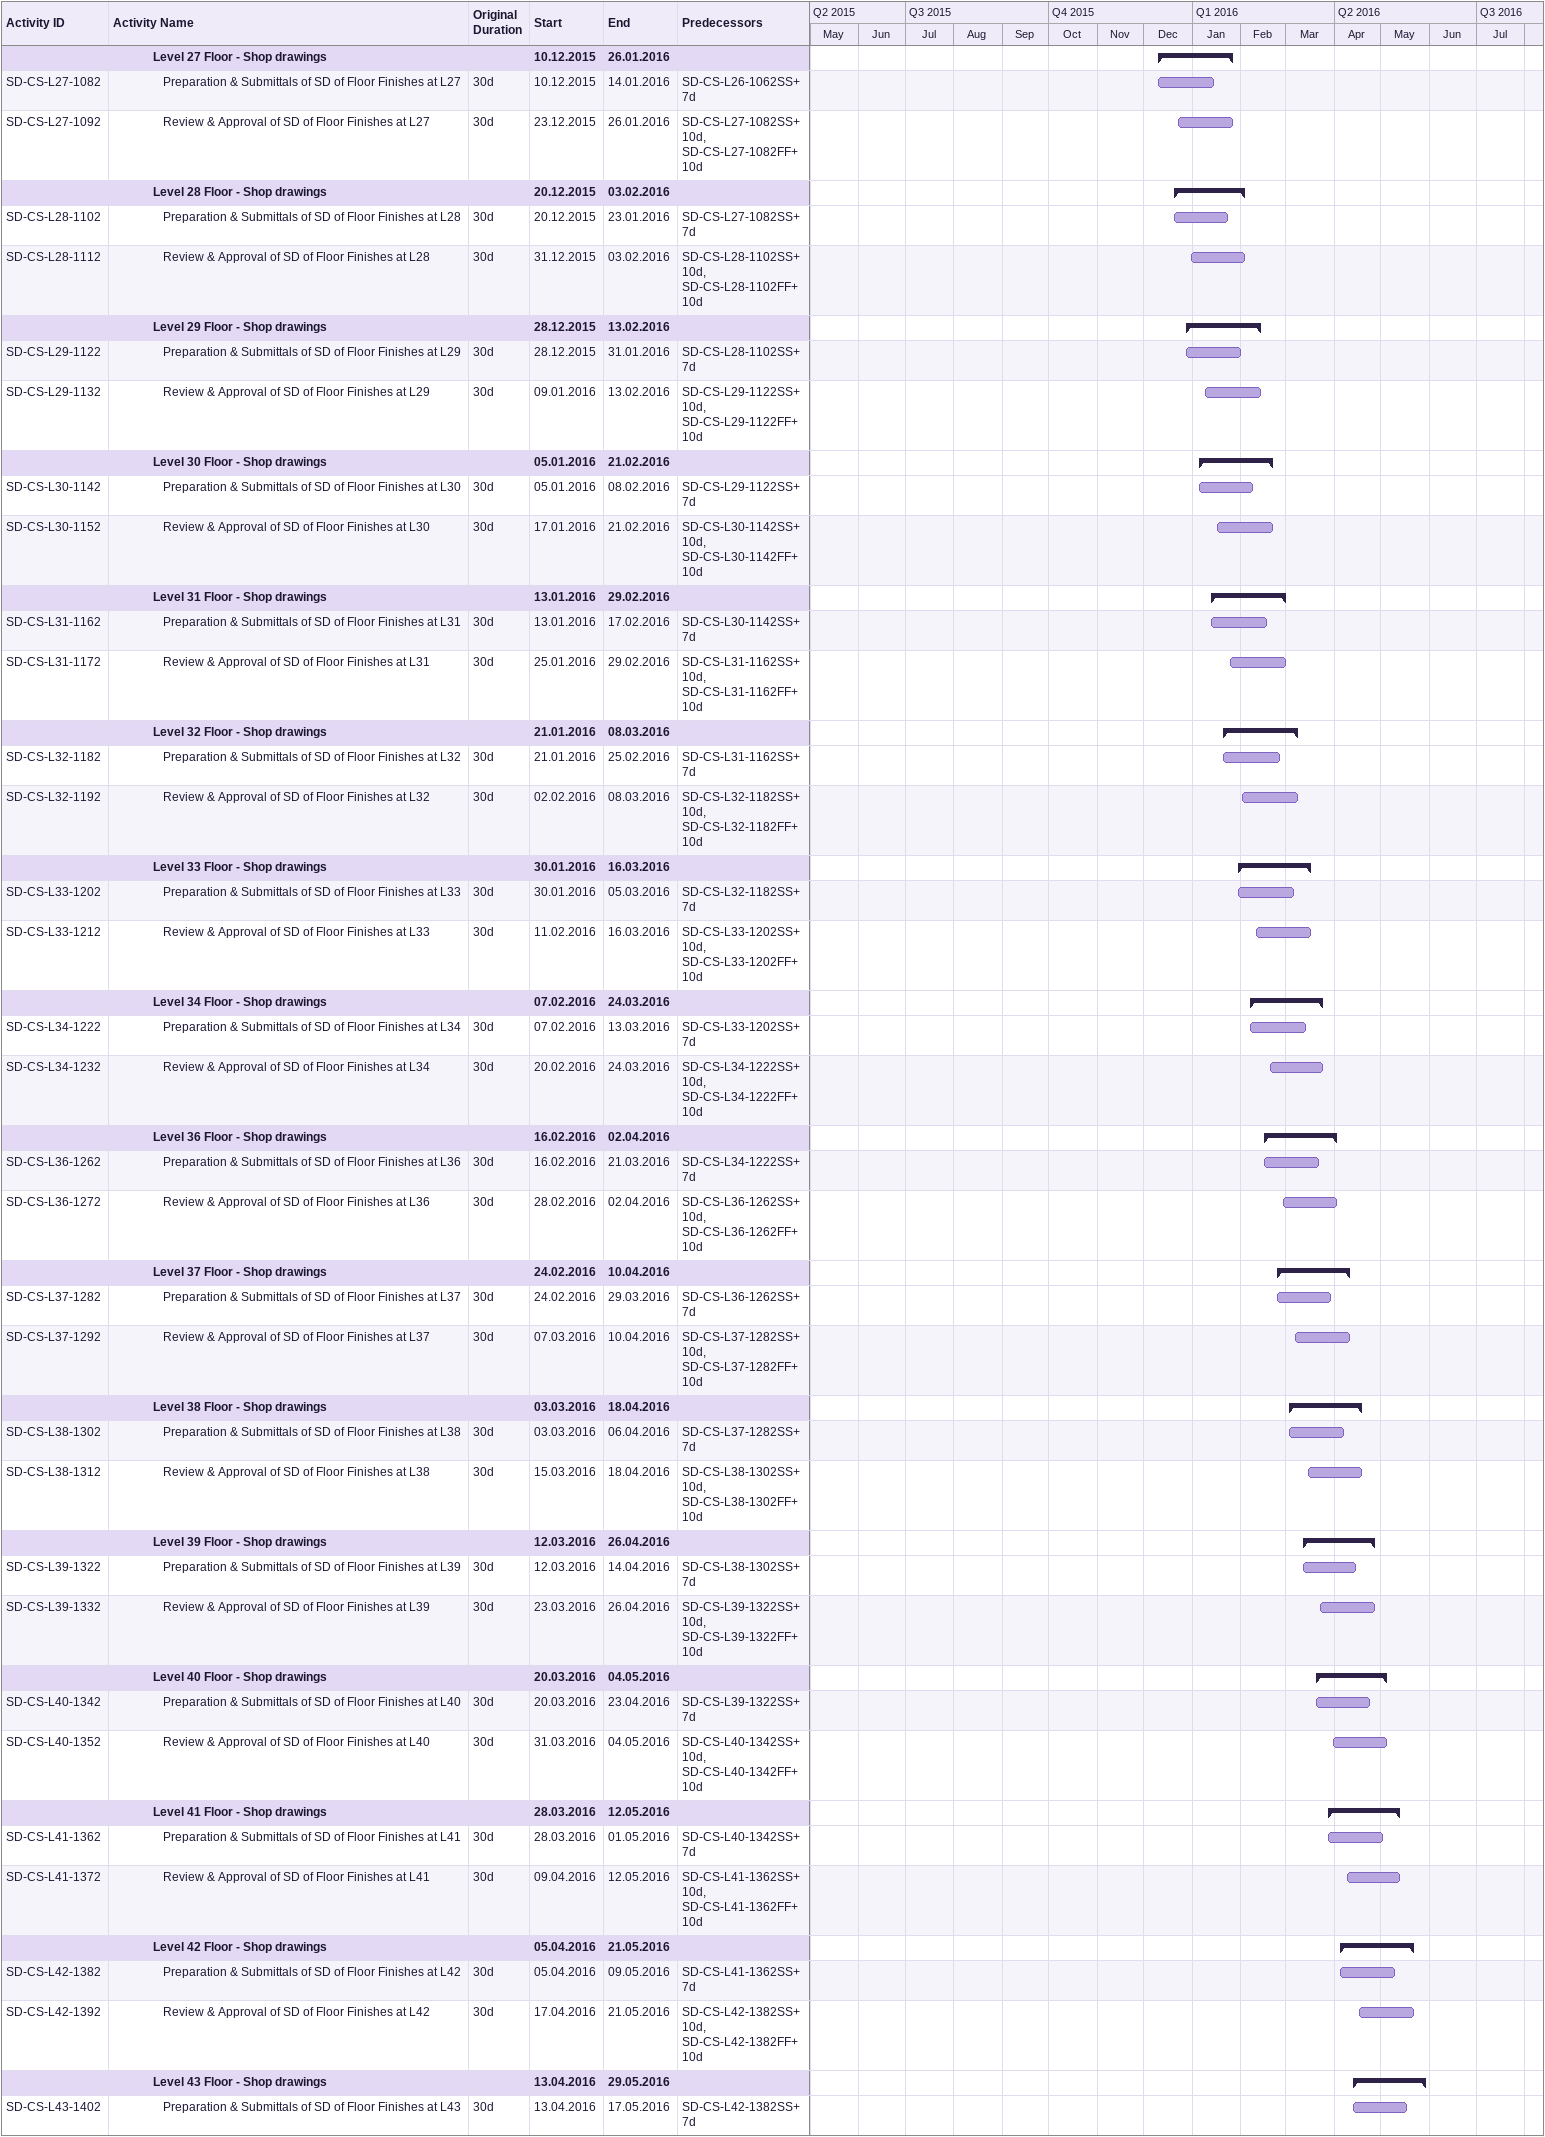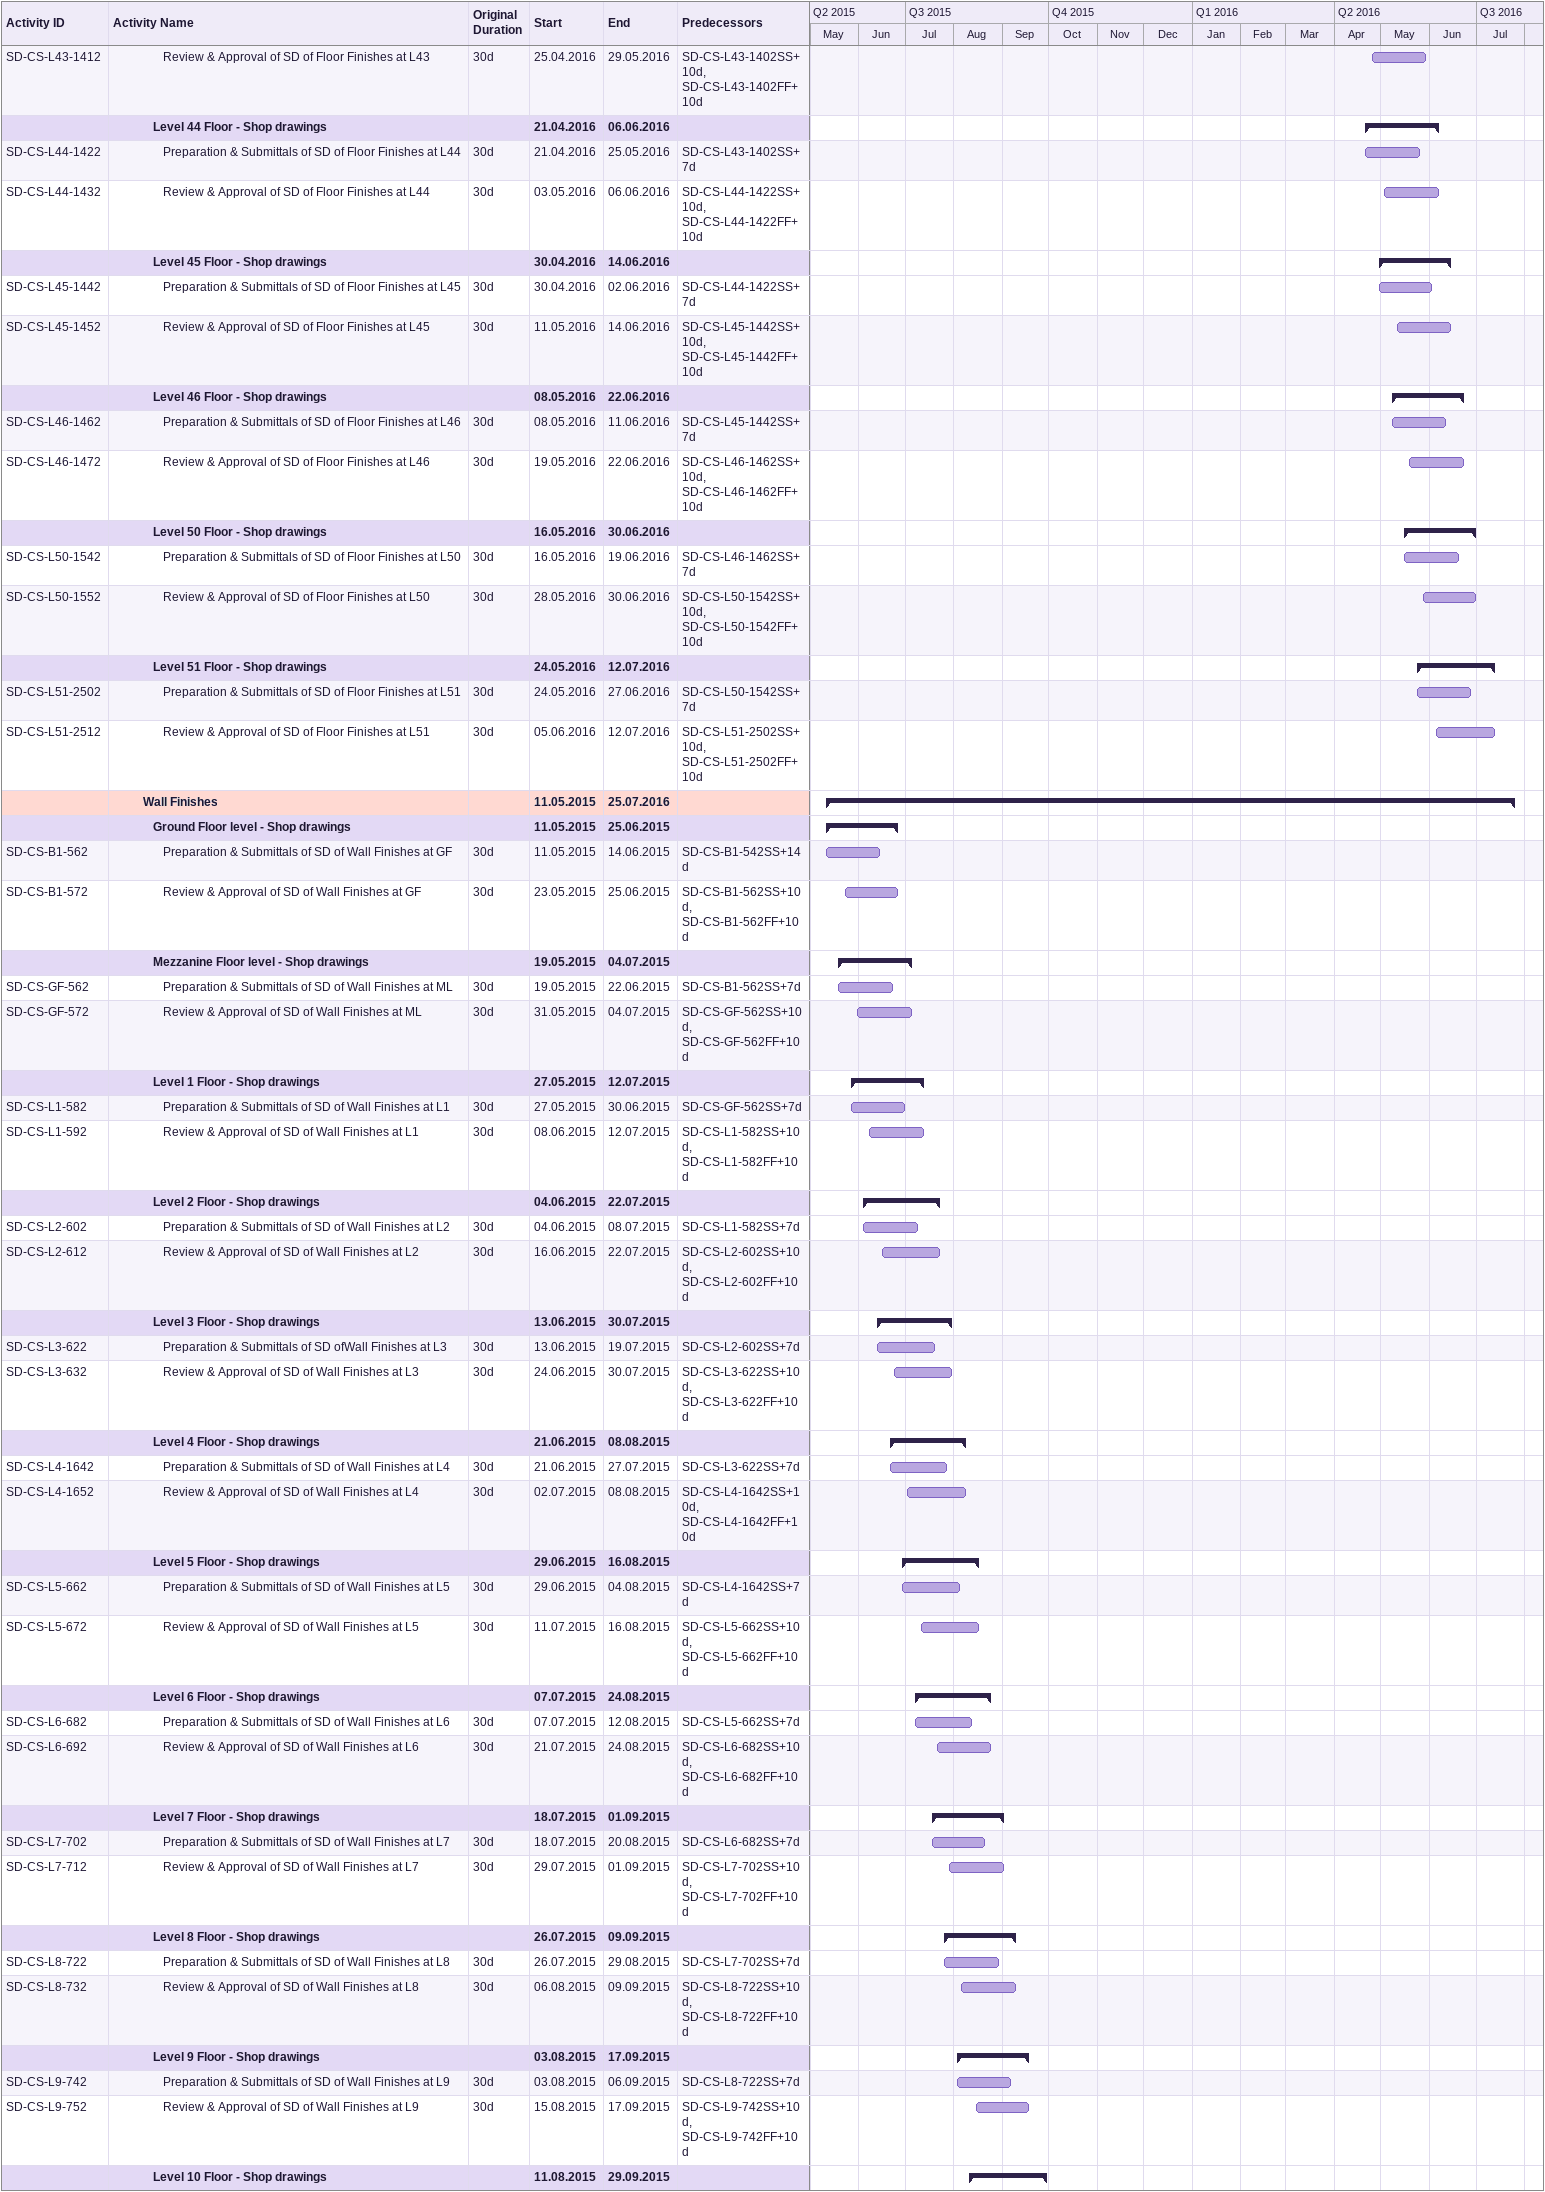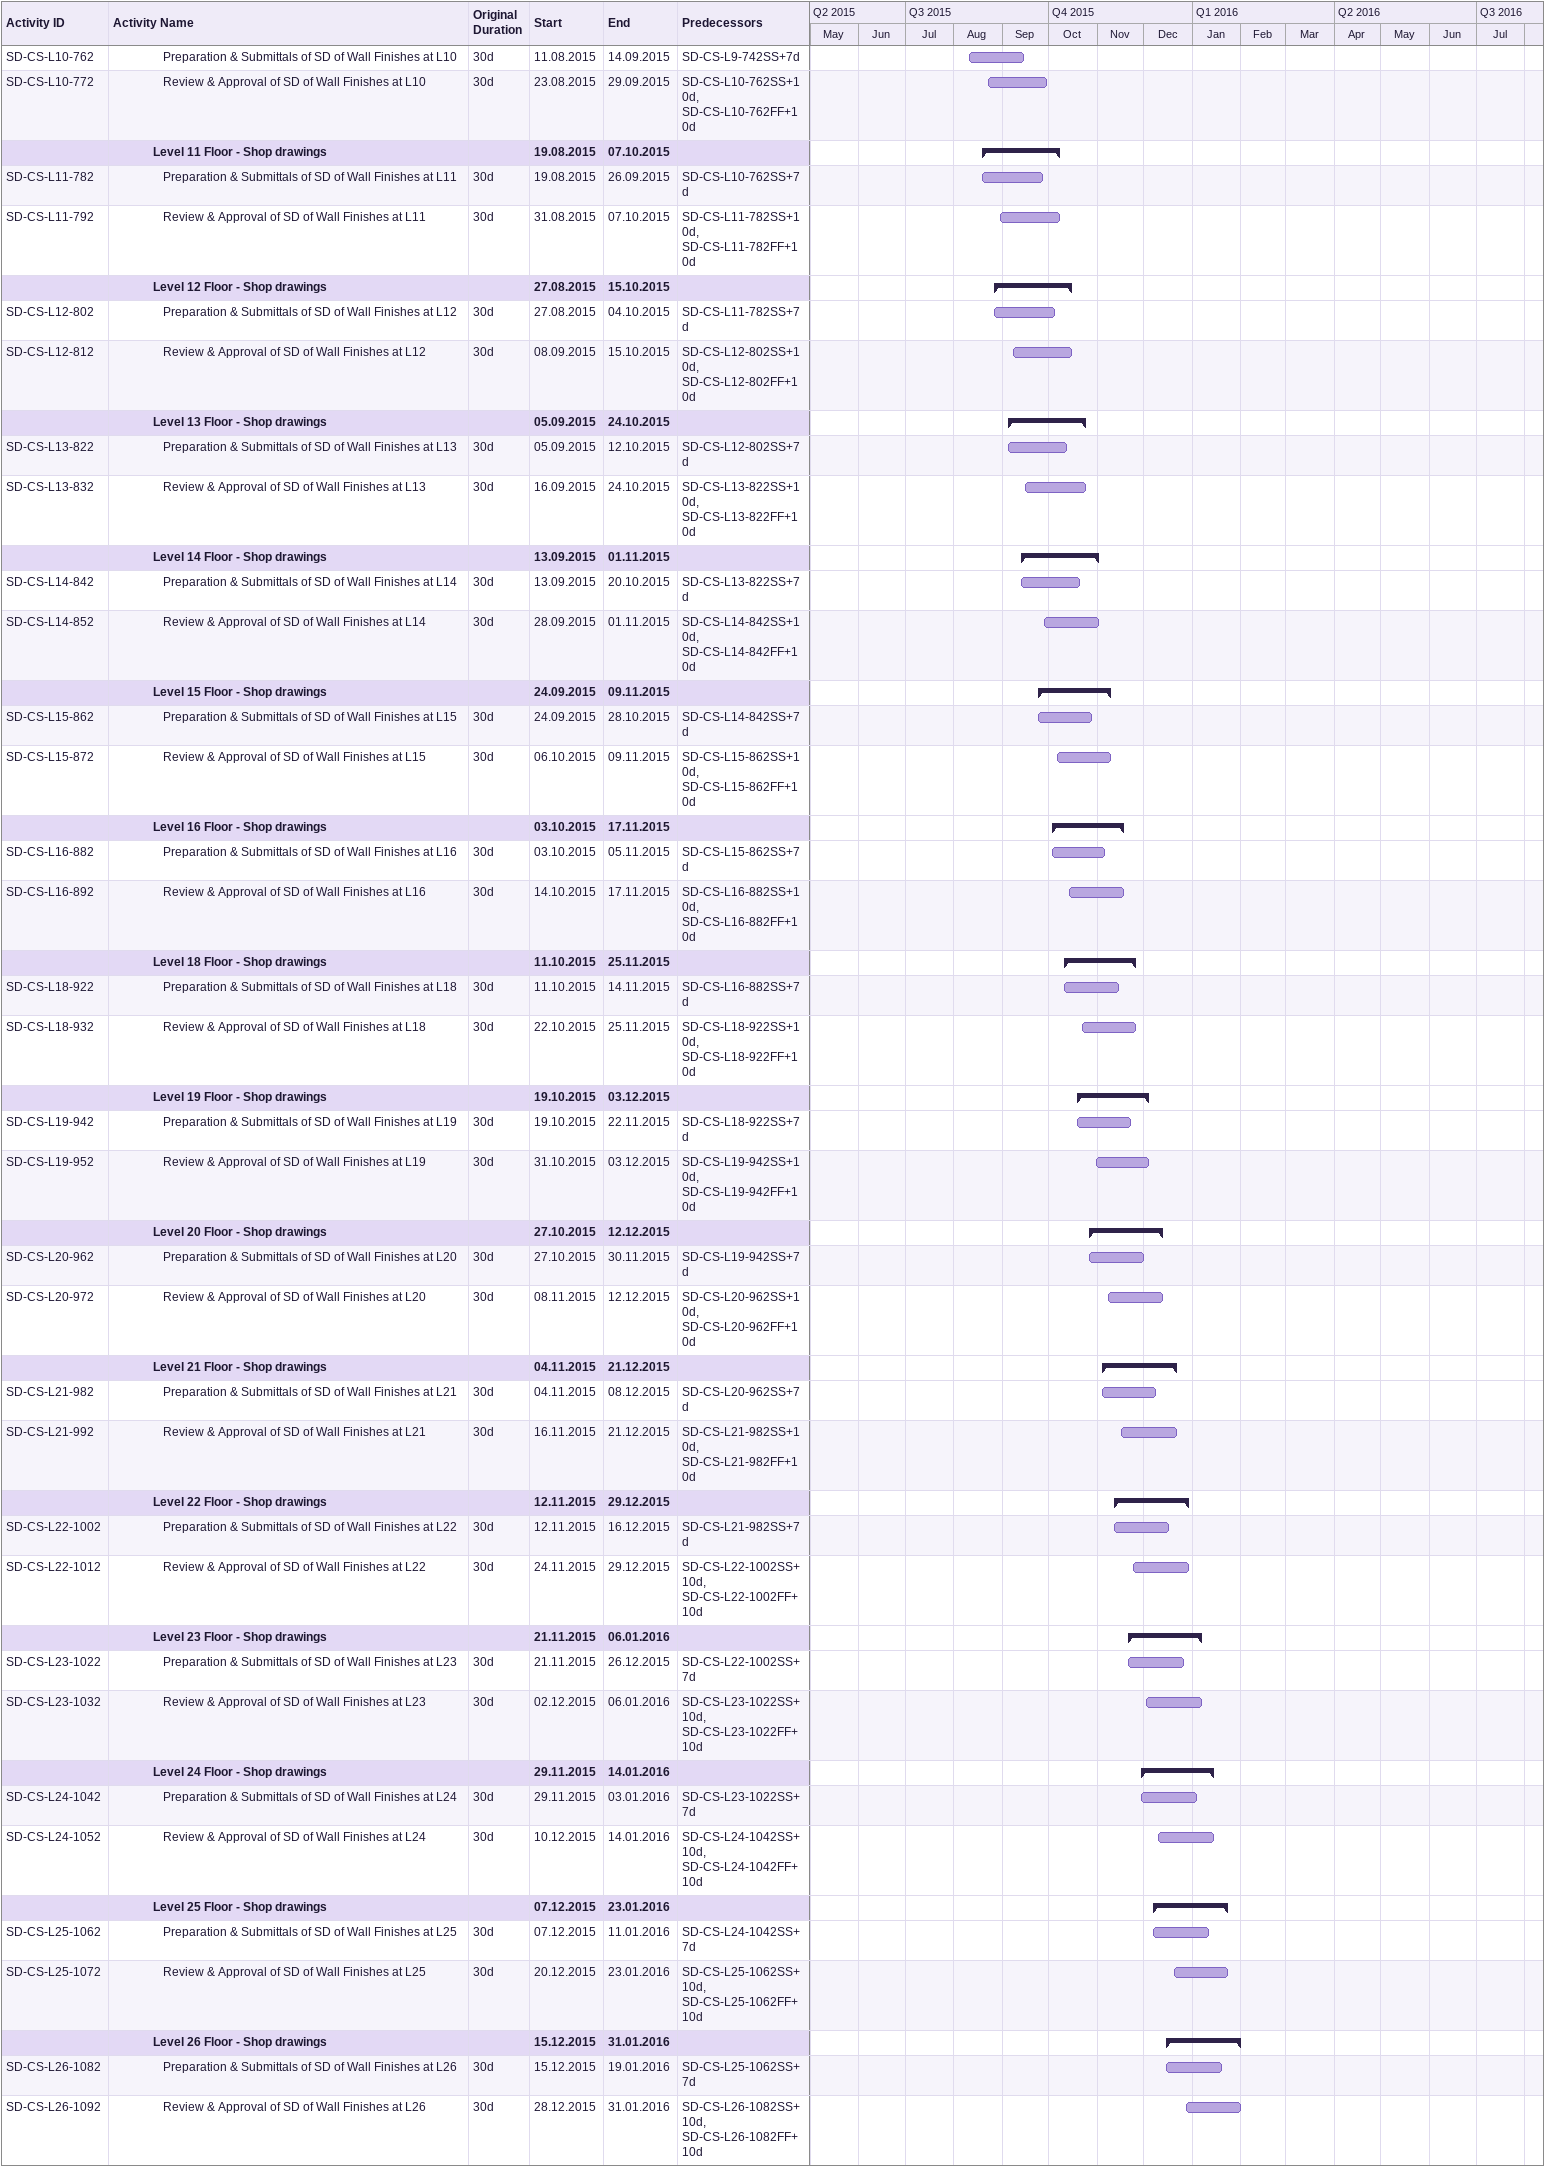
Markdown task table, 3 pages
| ID | Level | Task | Original duration | Start | Finish | Predecessors |
|---|---|---|---|---|---|---|
|  | 5 | **Level 27 Floor - Shop drawings** |  | 2015-12-10 | 2016-01-26 |  |
| SD-CS-L27-1082 | 6 | Preparation & Submittals of SD of Floor Finishes at L27 | 30d | 2015-12-10 | 2016-01-14 | SD-CS-L26-1062SS+7d |
| SD-CS-L27-1092 | 6 | Review & Approval of SD of Floor Finishes at L27 | 30d | 2015-12-23 | 2016-01-26 | SD-CS-L27-1082SS+10d, SD-CS-L27-1082FF+10d |
|  | 5 | **Level 28 Floor - Shop drawings** |  | 2015-12-20 | 2016-02-03 |  |
| SD-CS-L28-1102 | 6 | Preparation & Submittals of SD of Floor Finishes at L28 | 30d | 2015-12-20 | 2016-01-23 | SD-CS-L27-1082SS+7d |
| SD-CS-L28-1112 | 6 | Review & Approval of SD of Floor Finishes at L28 | 30d | 2015-12-31 | 2016-02-03 | SD-CS-L28-1102SS+10d, SD-CS-L28-1102FF+10d |
|  | 5 | **Level 29 Floor - Shop drawings** |  | 2015-12-28 | 2016-02-13 |  |
| SD-CS-L29-1122 | 6 | Preparation & Submittals of SD of Floor Finishes at L29 | 30d | 2015-12-28 | 2016-01-31 | SD-CS-L28-1102SS+7d |
| SD-CS-L29-1132 | 6 | Review & Approval of SD of Floor Finishes at L29 | 30d | 2016-01-09 | 2016-02-13 | SD-CS-L29-1122SS+10d, SD-CS-L29-1122FF+10d |
|  | 5 | **Level 30 Floor - Shop drawings** |  | 2016-01-05 | 2016-02-21 |  |
| SD-CS-L30-1142 | 6 | Preparation & Submittals of SD of Floor Finishes at L30 | 30d | 2016-01-05 | 2016-02-08 | SD-CS-L29-1122SS+7d |
| SD-CS-L30-1152 | 6 | Review & Approval of SD of Floor Finishes at L30 | 30d | 2016-01-17 | 2016-02-21 | SD-CS-L30-1142SS+10d, SD-CS-L30-1142FF+10d |
|  | 5 | **Level 31 Floor - Shop drawings** |  | 2016-01-13 | 2016-02-29 |  |
| SD-CS-L31-1162 | 6 | Preparation & Submittals of SD of Floor Finishes at L31 | 30d | 2016-01-13 | 2016-02-17 | SD-CS-L30-1142SS+7d |
| SD-CS-L31-1172 | 6 | Review & Approval of SD of Floor Finishes at L31 | 30d | 2016-01-25 | 2016-02-29 | SD-CS-L31-1162SS+10d, SD-CS-L31-1162FF+10d |
|  | 5 | **Level 32 Floor - Shop drawings** |  | 2016-01-21 | 2016-03-08 |  |
| SD-CS-L32-1182 | 6 | Preparation & Submittals of SD of Floor Finishes at L32 | 30d | 2016-01-21 | 2016-02-25 | SD-CS-L31-1162SS+7d |
| SD-CS-L32-1192 | 6 | Review & Approval of SD of Floor Finishes at L32 | 30d | 2016-02-02 | 2016-03-08 | SD-CS-L32-1182SS+10d, SD-CS-L32-1182FF+10d |
|  | 5 | **Level 33 Floor - Shop drawings** |  | 2016-01-30 | 2016-03-16 |  |
| SD-CS-L33-1202 | 6 | Preparation & Submittals of SD of Floor Finishes at L33 | 30d | 2016-01-30 | 2016-03-05 | SD-CS-L32-1182SS+7d |
| SD-CS-L33-1212 | 6 | Review & Approval of SD of Floor Finishes at L33 | 30d | 2016-02-11 | 2016-03-16 | SD-CS-L33-1202SS+10d, SD-CS-L33-1202FF+10d |
|  | 5 | **Level 34 Floor - Shop drawings** |  | 2016-02-07 | 2016-03-24 |  |
| SD-CS-L34-1222 | 6 | Preparation & Submittals of SD of Floor Finishes at L34 | 30d | 2016-02-07 | 2016-03-13 | SD-CS-L33-1202SS+7d |
| SD-CS-L34-1232 | 6 | Review & Approval of SD of Floor Finishes at L34 | 30d | 2016-02-20 | 2016-03-24 | SD-CS-L34-1222SS+10d, SD-CS-L34-1222FF+10d |
|  | 5 | **Level 36 Floor - Shop drawings** |  | 2016-02-16 | 2016-04-02 |  |
| SD-CS-L36-1262 | 6 | Preparation & Submittals of SD of Floor Finishes at L36 | 30d | 2016-02-16 | 2016-03-21 | SD-CS-L34-1222SS+7d |
| SD-CS-L36-1272 | 6 | Review & Approval of SD of Floor Finishes at L36 | 30d | 2016-02-28 | 2016-04-02 | SD-CS-L36-1262SS+10d, SD-CS-L36-1262FF+10d |
|  | 5 | **Level 37 Floor - Shop drawings** |  | 2016-02-24 | 2016-04-10 |  |
| SD-CS-L37-1282 | 6 | Preparation & Submittals of SD of Floor Finishes at L37 | 30d | 2016-02-24 | 2016-03-29 | SD-CS-L36-1262SS+7d |
| SD-CS-L37-1292 | 6 | Review & Approval of SD of Floor Finishes at L37 | 30d | 2016-03-07 | 2016-04-10 | SD-CS-L37-1282SS+10d, SD-CS-L37-1282FF+10d |
|  | 5 | **Level 38 Floor - Shop drawings** |  | 2016-03-03 | 2016-04-18 |  |
| SD-CS-L38-1302 | 6 | Preparation & Submittals of SD of Floor Finishes at L38 | 30d | 2016-03-03 | 2016-04-06 | SD-CS-L37-1282SS+7d |
| SD-CS-L38-1312 | 6 | Review & Approval of SD of Floor Finishes at L38 | 30d | 2016-03-15 | 2016-04-18 | SD-CS-L38-1302SS+10d, SD-CS-L38-1302FF+10d |
|  | 5 | **Level 39 Floor - Shop drawings** |  | 2016-03-12 | 2016-04-26 |  |
| SD-CS-L39-1322 | 6 | Preparation & Submittals of SD of Floor Finishes at L39 | 30d | 2016-03-12 | 2016-04-14 | SD-CS-L38-1302SS+7d |
| SD-CS-L39-1332 | 6 | Review & Approval of SD of Floor Finishes at L39 | 30d | 2016-03-23 | 2016-04-26 | SD-CS-L39-1322SS+10d, SD-CS-L39-1322FF+10d |
|  | 5 | **Level 40 Floor - Shop drawings** |  | 2016-03-20 | 2016-05-04 |  |
| SD-CS-L40-1342 | 6 | Preparation & Submittals of SD of Floor Finishes at L40 | 30d | 2016-03-20 | 2016-04-23 | SD-CS-L39-1322SS+7d |
| SD-CS-L40-1352 | 6 | Review & Approval of SD of Floor Finishes at L40 | 30d | 2016-03-31 | 2016-05-04 | SD-CS-L40-1342SS+10d, SD-CS-L40-1342FF+10d |
|  | 5 | **Level 41 Floor - Shop drawings** |  | 2016-03-28 | 2016-05-12 |  |
| SD-CS-L41-1362 | 6 | Preparation & Submittals of SD of Floor Finishes at L41 | 30d | 2016-03-28 | 2016-05-01 | SD-CS-L40-1342SS+7d |
| SD-CS-L41-1372 | 6 | Review & Approval of SD of Floor Finishes at L41 | 30d | 2016-04-09 | 2016-05-12 | SD-CS-L41-1362SS+10d, SD-CS-L41-1362FF+10d |
|  | 5 | **Level 42 Floor - Shop drawings** |  | 2016-04-05 | 2016-05-21 |  |
| SD-CS-L42-1382 | 6 | Preparation & Submittals of SD of Floor Finishes at L42 | 30d | 2016-04-05 | 2016-05-09 | SD-CS-L41-1362SS+7d |
| SD-CS-L42-1392 | 6 | Review & Approval of SD of Floor Finishes at L42 | 30d | 2016-04-17 | 2016-05-21 | SD-CS-L42-1382SS+10d, SD-CS-L42-1382FF+10d |
|  | 5 | **Level 43 Floor - Shop drawings** |  | 2016-04-13 | 2016-05-29 |  |
| SD-CS-L43-1402 | 6 | Preparation & Submittals of SD of Floor Finishes at L43 | 30d | 2016-04-13 | 2016-05-17 | SD-CS-L42-1382SS+7d |
| SD-CS-L43-1412 | 6 | Review & Approval of SD of Floor Finishes at L43 | 30d | 2016-04-25 | 2016-05-29 | SD-CS-L43-1402SS+10d, SD-CS-L43-1402FF+10d |
|  | 5 | **Level 44 Floor - Shop drawings** |  | 2016-04-21 | 2016-06-06 |  |
| SD-CS-L44-1422 | 6 | Preparation & Submittals of SD of Floor Finishes at L44 | 30d | 2016-04-21 | 2016-05-25 | SD-CS-L43-1402SS+7d |
| SD-CS-L44-1432 | 6 | Review & Approval of SD of Floor Finishes at L44 | 30d | 2016-05-03 | 2016-06-06 | SD-CS-L44-1422SS+10d, SD-CS-L44-1422FF+10d |
|  | 5 | **Level 45 Floor - Shop drawings** |  | 2016-04-30 | 2016-06-14 |  |
| SD-CS-L45-1442 | 6 | Preparation & Submittals of SD of Floor Finishes at L45 | 30d | 2016-04-30 | 2016-06-02 | SD-CS-L44-1422SS+7d |
| SD-CS-L45-1452 | 6 | Review & Approval of SD of Floor Finishes at L45 | 30d | 2016-05-11 | 2016-06-14 | SD-CS-L45-1442SS+10d, SD-CS-L45-1442FF+10d |
|  | 5 | **Level 46 Floor - Shop drawings** |  | 2016-05-08 | 2016-06-22 |  |
| SD-CS-L46-1462 | 6 | Preparation & Submittals of SD of Floor Finishes at L46 | 30d | 2016-05-08 | 2016-06-11 | SD-CS-L45-1442SS+7d |
| SD-CS-L46-1472 | 6 | Review & Approval of SD of Floor Finishes at L46 | 30d | 2016-05-19 | 2016-06-22 | SD-CS-L46-1462SS+10d, SD-CS-L46-1462FF+10d |
|  | 5 | **Level 50 Floor - Shop drawings** |  | 2016-05-16 | 2016-06-30 |  |
| SD-CS-L50-1542 | 6 | Preparation & Submittals of SD of Floor Finishes at L50 | 30d | 2016-05-16 | 2016-06-19 | SD-CS-L46-1462SS+7d |
| SD-CS-L50-1552 | 6 | Review & Approval of SD of Floor Finishes at L50 | 30d | 2016-05-28 | 2016-06-30 | SD-CS-L50-1542SS+10d, SD-CS-L50-1542FF+10d |
|  | 5 | **Level 51 Floor - Shop drawings** |  | 2016-05-24 | 2016-07-12 |  |
| SD-CS-L51-2502 | 6 | Preparation & Submittals of SD of Floor Finishes at L51 | 30d | 2016-05-24 | 2016-06-27 | SD-CS-L50-1542SS+7d |
| SD-CS-L51-2512 | 6 | Review & Approval of SD of Floor Finishes at L51 | 30d | 2016-06-05 | 2016-07-12 | SD-CS-L51-2502SS+10d, SD-CS-L51-2502FF+10d |
|  | 4 | **Wall Finishes** |  | 2015-05-11 | 2016-07-25 |  |
|  | 5 | **Ground Floor level - Shop drawings** |  | 2015-05-11 | 2015-06-25 |  |
| SD-CS-B1-562 | 6 | Preparation & Submittals of SD of Wall Finishes at GF | 30d | 2015-05-11 | 2015-06-14 | SD-CS-B1-542SS+14d |
| SD-CS-B1-572 | 6 | Review & Approval of SD of Wall Finishes at GF | 30d | 2015-05-23 | 2015-06-25 | SD-CS-B1-562SS+10d, SD-CS-B1-562FF+10d |
|  | 5 | **Mezzanine Floor level - Shop drawings** |  | 2015-05-19 | 2015-07-04 |  |
| SD-CS-GF-562 | 6 | Preparation & Submittals of SD of Wall Finishes at ML | 30d | 2015-05-19 | 2015-06-22 | SD-CS-B1-562SS+7d |
| SD-CS-GF-572 | 6 | Review & Approval of SD of Wall Finishes at ML | 30d | 2015-05-31 | 2015-07-04 | SD-CS-GF-562SS+10d, SD-CS-GF-562FF+10d |
|  | 5 | **Level 1 Floor - Shop drawings** |  | 2015-05-27 | 2015-07-12 |  |
| SD-CS-L1-582 | 6 | Preparation & Submittals of SD of Wall Finishes at L1 | 30d | 2015-05-27 | 2015-06-30 | SD-CS-GF-562SS+7d |
| SD-CS-L1-592 | 6 | Review & Approval of SD of Wall Finishes at L1 | 30d | 2015-06-08 | 2015-07-12 | SD-CS-L1-582SS+10d, SD-CS-L1-582FF+10d |
|  | 5 | **Level 2 Floor - Shop drawings** |  | 2015-06-04 | 2015-07-22 |  |
| SD-CS-L2-602 | 6 | Preparation & Submittals of SD of Wall Finishes at L2 | 30d | 2015-06-04 | 2015-07-08 | SD-CS-L1-582SS+7d |
| SD-CS-L2-612 | 6 | Review & Approval of SD of Wall Finishes at L2 | 30d | 2015-06-16 | 2015-07-22 | SD-CS-L2-602SS+10d, SD-CS-L2-602FF+10d |
|  | 5 | **Level 3 Floor - Shop drawings** |  | 2015-06-13 | 2015-07-30 |  |
| SD-CS-L3-622 | 6 | Preparation & Submittals of SD ofWall Finishes at L3 | 30d | 2015-06-13 | 2015-07-19 | SD-CS-L2-602SS+7d |
| SD-CS-L3-632 | 6 | Review & Approval of SD of Wall Finishes at L3 | 30d | 2015-06-24 | 2015-07-30 | SD-CS-L3-622SS+10d, SD-CS-L3-622FF+10d |
|  | 5 | **Level 4 Floor - Shop drawings** |  | 2015-06-21 | 2015-08-08 |  |
| SD-CS-L4-1642 | 6 | Preparation & Submittals of SD of Wall Finishes at L4 | 30d | 2015-06-21 | 2015-07-27 | SD-CS-L3-622SS+7d |
| SD-CS-L4-1652 | 6 | Review & Approval of SD of Wall Finishes at L4 | 30d | 2015-07-02 | 2015-08-08 | SD-CS-L4-1642SS+10d, SD-CS-L4-1642FF+10d |
|  | 5 | **Level 5 Floor - Shop drawings** |  | 2015-06-29 | 2015-08-16 |  |
| SD-CS-L5-662 | 6 | Preparation & Submittals of SD of Wall Finishes at L5 | 30d | 2015-06-29 | 2015-08-04 | SD-CS-L4-1642SS+7d |
| SD-CS-L5-672 | 6 | Review & Approval of SD of Wall Finishes at L5 | 30d | 2015-07-11 | 2015-08-16 | SD-CS-L5-662SS+10d, SD-CS-L5-662FF+10d |
|  | 5 | **Level 6 Floor - Shop drawings** |  | 2015-07-07 | 2015-08-24 |  |
| SD-CS-L6-682 | 6 | Preparation & Submittals of SD of Wall Finishes at L6 | 30d | 2015-07-07 | 2015-08-12 | SD-CS-L5-662SS+7d |
| SD-CS-L6-692 | 6 | Review & Approval of SD of Wall Finishes at L6 | 30d | 2015-07-21 | 2015-08-24 | SD-CS-L6-682SS+10d, SD-CS-L6-682FF+10d |
|  | 5 | **Level 7 Floor - Shop drawings** |  | 2015-07-18 | 2015-09-01 |  |
| SD-CS-L7-702 | 6 | Preparation & Submittals of SD of Wall Finishes at L7 | 30d | 2015-07-18 | 2015-08-20 | SD-CS-L6-682SS+7d |
| SD-CS-L7-712 | 6 | Review & Approval of SD of Wall Finishes at L7 | 30d | 2015-07-29 | 2015-09-01 | SD-CS-L7-702SS+10d, SD-CS-L7-702FF+10d |
|  | 5 | **Level 8 Floor - Shop drawings** |  | 2015-07-26 | 2015-09-09 |  |
| SD-CS-L8-722 | 6 | Preparation & Submittals of SD of Wall Finishes at L8 | 30d | 2015-07-26 | 2015-08-29 | SD-CS-L7-702SS+7d |
| SD-CS-L8-732 | 6 | Review & Approval of SD of Wall Finishes at L8 | 30d | 2015-08-06 | 2015-09-09 | SD-CS-L8-722SS+10d, SD-CS-L8-722FF+10d |
|  | 5 | **Level 9 Floor - Shop drawings** |  | 2015-08-03 | 2015-09-17 |  |
| SD-CS-L9-742 | 6 | Preparation & Submittals of SD of Wall Finishes at L9 | 30d | 2015-08-03 | 2015-09-06 | SD-CS-L8-722SS+7d |
| SD-CS-L9-752 | 6 | Review & Approval of SD of Wall Finishes at L9 | 30d | 2015-08-15 | 2015-09-17 | SD-CS-L9-742SS+10d, SD-CS-L9-742FF+10d |
|  | 5 | **Level 10 Floor - Shop drawings** |  | 2015-08-11 | 2015-09-29 |  |
| SD-CS-L10-762 | 6 | Preparation & Submittals of SD of Wall Finishes at L10 | 30d | 2015-08-11 | 2015-09-14 | SD-CS-L9-742SS+7d |
| SD-CS-L10-772 | 6 | Review & Approval of SD of Wall Finishes at L10 | 30d | 2015-08-23 | 2015-09-29 | SD-CS-L10-762SS+10d, SD-CS-L10-762FF+10d |
|  | 5 | **Level 11 Floor - Shop drawings** |  | 2015-08-19 | 2015-10-07 |  |
| SD-CS-L11-782 | 6 | Preparation & Submittals of SD of Wall Finishes at L11 | 30d | 2015-08-19 | 2015-09-26 | SD-CS-L10-762SS+7d |
| SD-CS-L11-792 | 6 | Review & Approval of SD of Wall Finishes at L11 | 30d | 2015-08-31 | 2015-10-07 | SD-CS-L11-782SS+10d, SD-CS-L11-782FF+10d |
|  | 5 | **Level 12 Floor - Shop drawings** |  | 2015-08-27 | 2015-10-15 |  |
| SD-CS-L12-802 | 6 | Preparation & Submittals of SD of Wall Finishes at L12 | 30d | 2015-08-27 | 2015-10-04 | SD-CS-L11-782SS+7d |
| SD-CS-L12-812 | 6 | Review & Approval of SD of Wall Finishes at L12 | 30d | 2015-09-08 | 2015-10-15 | SD-CS-L12-802SS+10d, SD-CS-L12-802FF+10d |
|  | 5 | **Level 13 Floor - Shop drawings** |  | 2015-09-05 | 2015-10-24 |  |
| SD-CS-L13-822 | 6 | Preparation & Submittals of SD of Wall Finishes at L13 | 30d | 2015-09-05 | 2015-10-12 | SD-CS-L12-802SS+7d |
| SD-CS-L13-832 | 6 | Review & Approval of SD of Wall Finishes at L13 | 30d | 2015-09-16 | 2015-10-24 | SD-CS-L13-822SS+10d, SD-CS-L13-822FF+10d |
|  | 5 | **Level 14 Floor - Shop drawings** |  | 2015-09-13 | 2015-11-01 |  |
| SD-CS-L14-842 | 6 | Preparation & Submittals of SD of Wall Finishes at L14 | 30d | 2015-09-13 | 2015-10-20 | SD-CS-L13-822SS+7d |
| SD-CS-L14-852 | 6 | Review & Approval of SD of Wall Finishes at L14 | 30d | 2015-09-28 | 2015-11-01 | SD-CS-L14-842SS+10d, SD-CS-L14-842FF+10d |
|  | 5 | **Level 15 Floor - Shop drawings** |  | 2015-09-24 | 2015-11-09 |  |
| SD-CS-L15-862 | 6 | Preparation & Submittals of SD of Wall Finishes at L15 | 30d | 2015-09-24 | 2015-10-28 | SD-CS-L14-842SS+7d |
| SD-CS-L15-872 | 6 | Review & Approval of SD of Wall Finishes at L15 | 30d | 2015-10-06 | 2015-11-09 | SD-CS-L15-862SS+10d, SD-CS-L15-862FF+10d |
|  | 5 | **Level 16 Floor - Shop drawings** |  | 2015-10-03 | 2015-11-17 |  |
| SD-CS-L16-882 | 6 | Preparation & Submittals of SD of Wall Finishes at L16 | 30d | 2015-10-03 | 2015-11-05 | SD-CS-L15-862SS+7d |
| SD-CS-L16-892 | 6 | Review & Approval of SD of Wall Finishes at L16 | 30d | 2015-10-14 | 2015-11-17 | SD-CS-L16-882SS+10d, SD-CS-L16-882FF+10d |
|  | 5 | **Level 18 Floor - Shop drawings** |  | 2015-10-11 | 2015-11-25 |  |
| SD-CS-L18-922 | 6 | Preparation & Submittals of SD of Wall Finishes at L18 | 30d | 2015-10-11 | 2015-11-14 | SD-CS-L16-882SS+7d |
| SD-CS-L18-932 | 6 | Review & Approval of SD of Wall Finishes at L18 | 30d | 2015-10-22 | 2015-11-25 | SD-CS-L18-922SS+10d, SD-CS-L18-922FF+10d |
|  | 5 | **Level 19 Floor - Shop drawings** |  | 2015-10-19 | 2015-12-03 |  |
| SD-CS-L19-942 | 6 | Preparation & Submittals of SD of Wall Finishes at L19 | 30d | 2015-10-19 | 2015-11-22 | SD-CS-L18-922SS+7d |
| SD-CS-L19-952 | 6 | Review & Approval of SD of Wall Finishes at L19 | 30d | 2015-10-31 | 2015-12-03 | SD-CS-L19-942SS+10d, SD-CS-L19-942FF+10d |
|  | 5 | **Level 20 Floor - Shop drawings** |  | 2015-10-27 | 2015-12-12 |  |
| SD-CS-L20-962 | 6 | Preparation & Submittals of SD of Wall Finishes at L20 | 30d | 2015-10-27 | 2015-11-30 | SD-CS-L19-942SS+7d |
| SD-CS-L20-972 | 6 | Review & Approval of SD of Wall Finishes at L20 | 30d | 2015-11-08 | 2015-12-12 | SD-CS-L20-962SS+10d, SD-CS-L20-962FF+10d |
|  | 5 | **Level 21 Floor - Shop drawings** |  | 2015-11-04 | 2015-12-21 |  |
| SD-CS-L21-982 | 6 | Preparation & Submittals of SD of Wall Finishes at L21 | 30d | 2015-11-04 | 2015-12-08 | SD-CS-L20-962SS+7d |
| SD-CS-L21-992 | 6 | Review & Approval of SD of Wall Finishes at L21 | 30d | 2015-11-16 | 2015-12-21 | SD-CS-L21-982SS+10d, SD-CS-L21-982FF+10d |
|  | 5 | **Level 22 Floor - Shop drawings** |  | 2015-11-12 | 2015-12-29 |  |
| SD-CS-L22-1002 | 6 | Preparation & Submittals of SD of Wall Finishes at L22 | 30d | 2015-11-12 | 2015-12-16 | SD-CS-L21-982SS+7d |
| SD-CS-L22-1012 | 6 | Review & Approval of SD of Wall Finishes at L22 | 30d | 2015-11-24 | 2015-12-29 | SD-CS-L22-1002SS+10d, SD-CS-L22-1002FF+10d |
|  | 5 | **Level 23 Floor - Shop drawings** |  | 2015-11-21 | 2016-01-06 |  |
| SD-CS-L23-1022 | 6 | Preparation & Submittals of SD of Wall Finishes at L23 | 30d | 2015-11-21 | 2015-12-26 | SD-CS-L22-1002SS+7d |
| SD-CS-L23-1032 | 6 | Review & Approval of SD of Wall Finishes at L23 | 30d | 2015-12-02 | 2016-01-06 | SD-CS-L23-1022SS+10d, SD-CS-L23-1022FF+10d |
|  | 5 | **Level 24 Floor - Shop drawings** |  | 2015-11-29 | 2016-01-14 |  |
| SD-CS-L24-1042 | 6 | Preparation & Submittals of SD of Wall Finishes at L24 | 30d | 2015-11-29 | 2016-01-03 | SD-CS-L23-1022SS+7d |
| SD-CS-L24-1052 | 6 | Review & Approval of SD of Wall Finishes at L24 | 30d | 2015-12-10 | 2016-01-14 | SD-CS-L24-1042SS+10d, SD-CS-L24-1042FF+10d |
|  | 5 | **Level 25 Floor - Shop drawings** |  | 2015-12-07 | 2016-01-23 |  |
| SD-CS-L25-1062 | 6 | Preparation & Submittals of SD of Wall Finishes at L25 | 30d | 2015-12-07 | 2016-01-11 | SD-CS-L24-1042SS+7d |
| SD-CS-L25-1072 | 6 | Review & Approval of SD of Wall Finishes at L25 | 30d | 2015-12-20 | 2016-01-23 | SD-CS-L25-1062SS+10d, SD-CS-L25-1062FF+10d |
|  | 5 | **Level 26 Floor - Shop drawings** |  | 2015-12-15 | 2016-01-31 |  |
| SD-CS-L26-1082 | 6 | Preparation & Submittals of SD of Wall Finishes at L26 | 30d | 2015-12-15 | 2016-01-19 | SD-CS-L25-1062SS+7d |
| SD-CS-L26-1092 | 6 | Review & Approval of SD of Wall Finishes at L26 | 30d | 2015-12-28 | 2016-01-31 | SD-CS-L26-1082SS+10d, SD-CS-L26-1082FF+10d |
